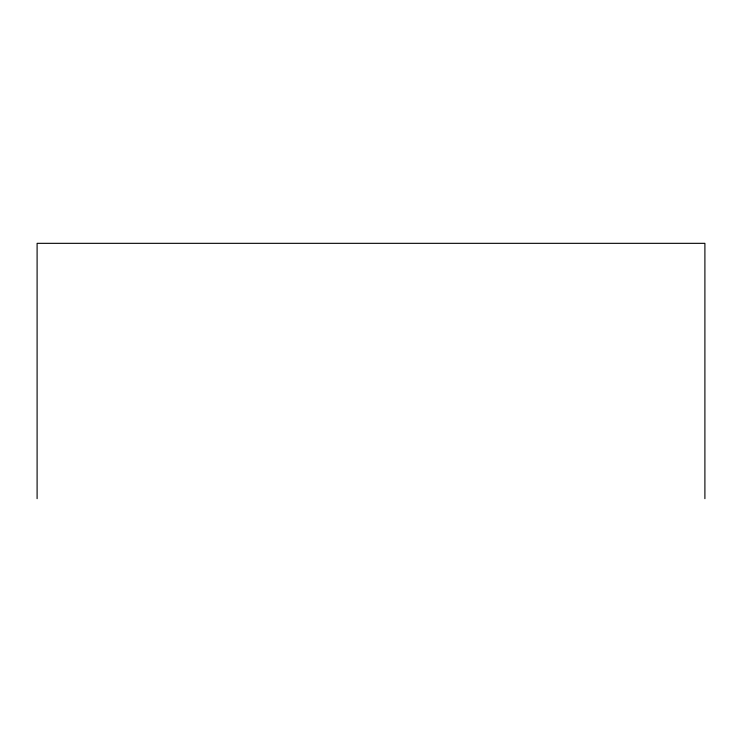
<?xml version="1.0" encoding="UTF-8"?>
<svg xmlns="http://www.w3.org/2000/svg" width="742" height="742" viewBox="0 0 742 742"><rect width="100%" height="100%" fill="white"/><g stroke="black" fill="none" stroke-linecap="round" stroke-linejoin="round"><path stroke-width="1.11" d="M704.9 498.67L704.9 243.33L37.1 243.33L37.1 498.67"/></g></svg>
